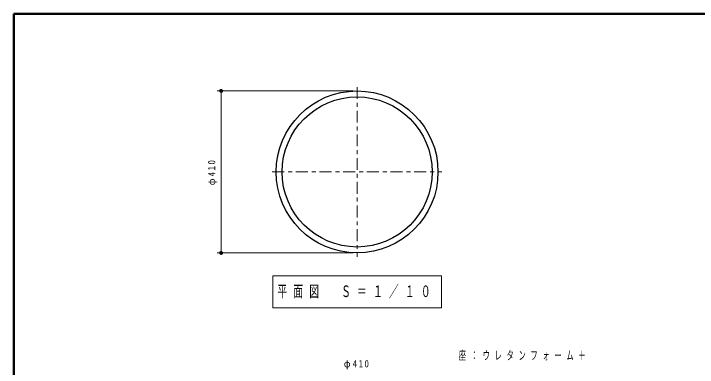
# Model space of a CAD drawing. Units: millimetres on the paper, scale 1:10. Extents: x -385 to 0, y 0 to 267.
# Drawn here: x -385 to -211.7, y 177.5 to 267 of the extents above; entities that cross this region are included whole.
import ezdxf

# ---------------------------------------------------------------- set-up
doc = ezdxf.new("R2010")
doc.units = ezdxf.units.MM
doc.linetypes.add('USER2', pattern=[6, 3, -1, 1, -1])
doc.layers.add('LY_1', color=7, linetype='Continuous', lineweight=25)
doc.layers.add('LY_2', color=7, linetype='Continuous', lineweight=13)
doc.styles.add('ＭＳ ゴシック', font='')
doc.styles.get('ＭＳ ゴシック').set_extended_font_data('MS Gothic')

# ---------------------------------------------------------------- blocks, each defined once
blk = doc.blocks.new('filled_dot')
at = {"color": 0, "linetype": 'Continuous', "lineweight": -2, "const_width": 1.25}
blk.add_lwpolyline([(-0.625, 0, 1), (0.625, 0, 1)], format="xyb", close=True, dxfattribs=at)

msp = doc.modelspace()

# ---------------------------------------------------------------- linework, layer by layer
at = {"layer": 'LY_1', "color": 131, "linetype": 'USER2', "lineweight": 13}
for p, q in [((-297.959, 248.446), (-297.959, 205.446)), ((-319.459, 226.946), (-276.459, 226.946))]:
    msp.add_line(p, q, dxfattribs=at)
at = {"layer": 'LY_1', "lineweight": 13}
for p, q in [((-298.959, 247.446), (-333.424, 247.446)), ((-332.424, 206.446), (-332.424, 247.446)), ((-298.959, 206.446), (-333.424, 206.446)), ((-319.359, 200.646), (-319.359, 192.513)), ((-276.559, 200.646), (-319.359, 200.646)), ((-276.559, 192.513), (-276.559, 200.646)), ((-319.359, 192.513), (-276.559, 192.513))]:
    msp.add_line(p, q, dxfattribs=at)
at = {"layer": 'LY_1', "color": 131}
for radius in [20.5, 19]:
    msp.add_circle((-297.959, 226.946), radius, dxfattribs=at)
at = {"layer": 'LY_2', "lineweight": 50}
for p, q in [((-385, 267), (-385, 0)), ((0, 267), (-385, 267))]:
    msp.add_line(p, q, dxfattribs=at)

# ---------------------------------------------------------------- block references
at = {"layer": 'LY_1', "lineweight": 13, "xscale": 0.4, "yscale": 0.4}
for p, rotation in [((-332.424, 247.446), 270), ((-332.424, 206.446), 90)]:
    msp.add_blockref('filled_dot', p, dxfattribs=dict(at, rotation=rotation))

# ---------------------------------------------------------------- texts
at = {"layer": 'LY_1', "insert": (-333.424, 226.946), "char_height": 1.833, "attachment_point": 8, "rotation": 90, "style": 'ＭＳ ゴシック'}
msp.add_mtext('\\T1.33;\\W0.9;φ410', dxfattribs=at)
at = {"layer": 'LY_1', "style": 'ＭＳ ゴシック'}
for s, insert, char_height, attachment_point in [('\\T1.64;\\W0.6;平面図\u3000Ｓ＝１／１０', (-297.959, 196.579), 2.933, 5), ('\\T1.64;\\W0.6;座：ウレタンフォーム＋', (-272.205, 180.399), 2.199, 4), ('\\T1.33;\\W0.9;φ410', (-297.959, 177.005), 1.833, 8)]:
    msp.add_mtext(s, dxfattribs=dict(at, insert=insert, char_height=char_height, attachment_point=attachment_point))

doc.saveas('drawing.dxf')
